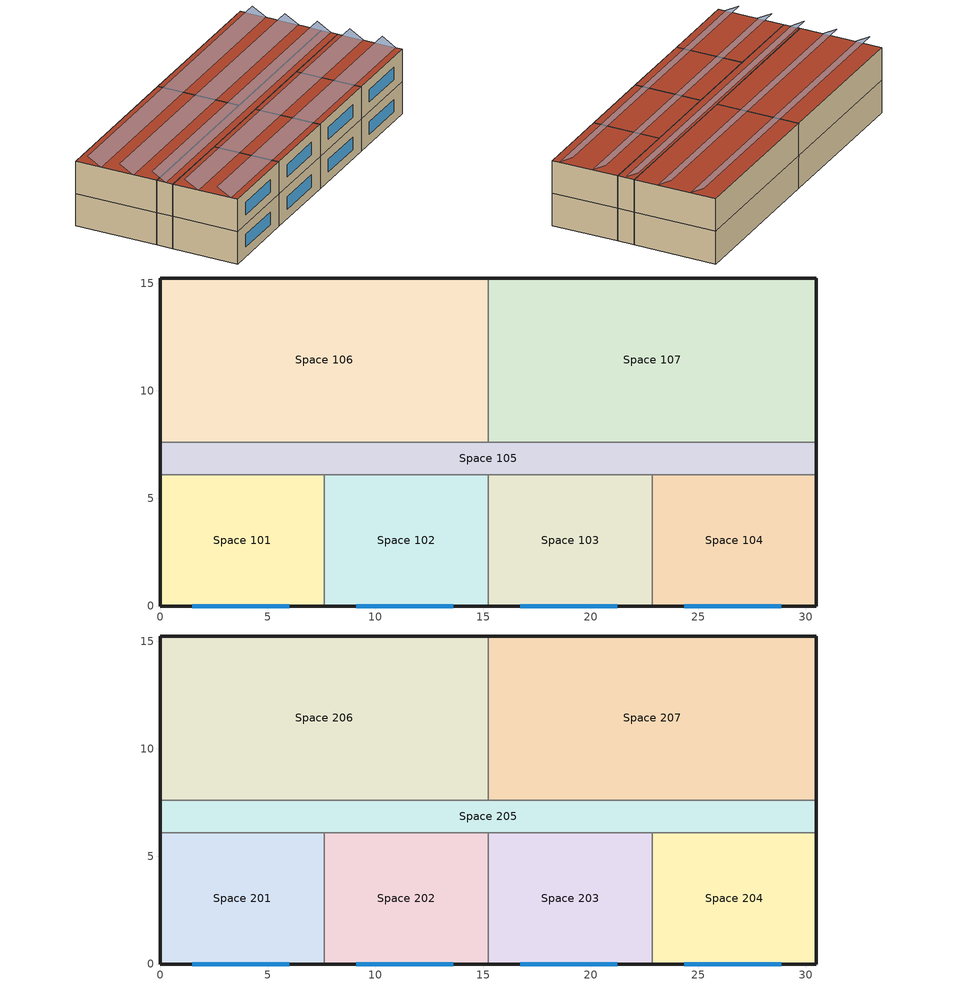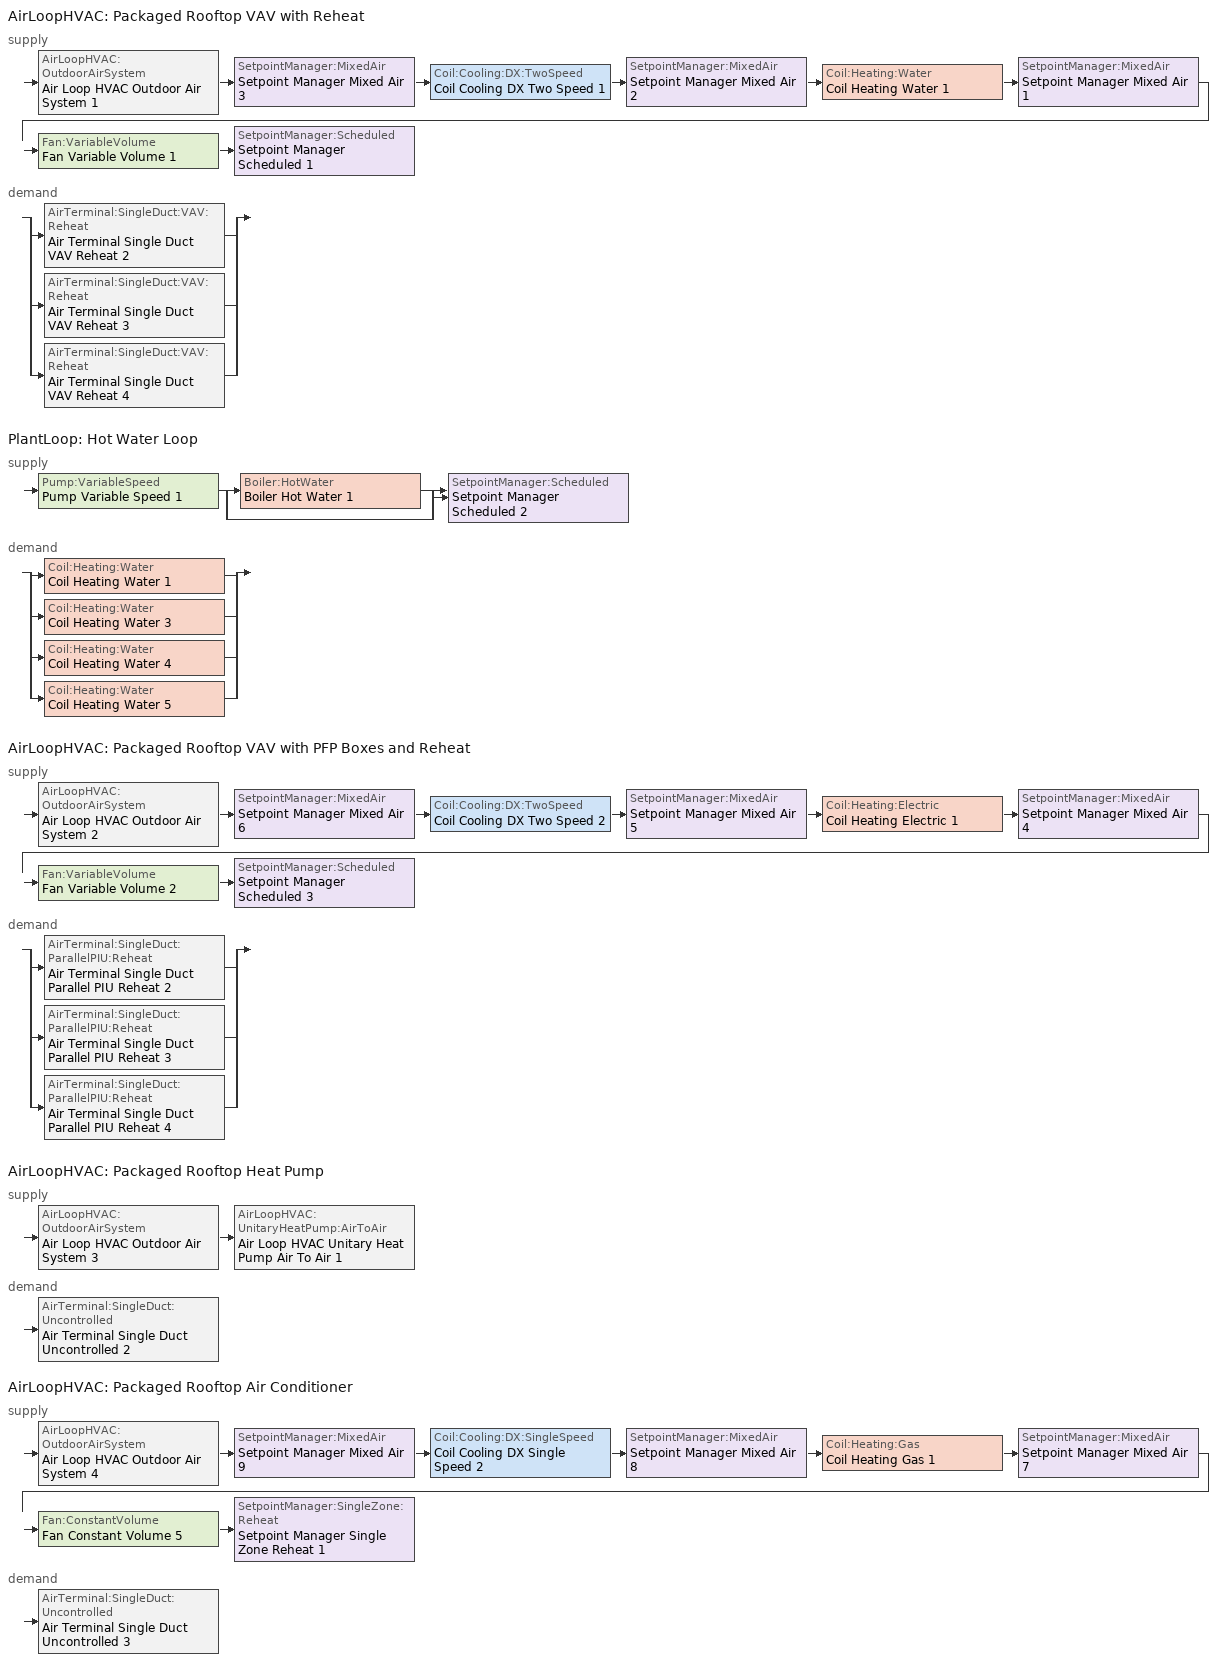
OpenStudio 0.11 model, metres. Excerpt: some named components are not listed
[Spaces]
Space 101
 floor ground: 7.62,6.1 7.62,0 0,0 0,6.1 z0
 wall outside: 0,6.1 0,0 7.62,0 z0:3.05
 wall to Space 105: 7.62,6.1 0,6.1 z0:3.05
 wall to Space 102: 7.62,0 7.62,6.1 z0:3.05
 window: 1.49,0 5.99,0 z0.93:2.1
Space 102
 floor ground: 15.24,6.1 15.24,0 7.62,0 7.62,6.1 z0
 wall outside: 7.62,0 15.24,0 z0:3.05
 wall to Space 105: 15.24,6.1 7.62,6.1 z0:3.05
 wall to Space 103: 15.24,0 15.24,6.1 z0:3.05
 window: 9.11,0 13.61,0 z0.93:2.1
Space 103
 floor ground: 22.86,6.1 22.86,0 15.24,0 15.24,6.1 z0
 wall outside: 15.24,0 22.86,0 z0:3.05
 wall to Space 105: 22.86,6.1 15.24,6.1 z0:3.05
 wall to Space 104: 22.86,0 22.86,6.1 z0:3.05
 window: 16.73,0 21.23,0 z0.93:2.1
Space 104
 floor ground: 30.48,6.1 30.48,0 22.86,0 22.86,6.1 z0
 wall outside: 22.86,0 30.48,0 30.48,6.1 z0:3.05
 wall to Space 105: 30.48,6.1 22.86,6.1 z0:3.05
 window: 24.35,0 28.85,0 z0.93:2.1
Space 105
 floor ground: 30.48,7.62 30.48,6.1 0,6.1 0,7.62 z0
 wall outside: 0,7.62 0,6.1 / 30.48,6.1 30.48,7.62 z0:3.05
 wall to Space 106: 15.24,7.62 0,7.62 z0:3.05
 wall to Space 107: 30.48,7.62 15.24,7.62 z0:3.05
Space 106
 floor ground: 15.24,15.24 15.24,7.62 0,7.62 0,15.24 z0
 wall outside: 15.24,15.24 0,15.24 0,7.62 z0:3.05
 wall to Space 107: 15.24,7.62 15.24,15.24 z0:3.05
Space 107
 floor ground: 30.48,15.24 30.48,7.62 15.24,7.62 15.24,15.24 z0
 wall outside: 30.48,7.62 30.48,15.24 15.24,15.24 z0:3.05
Space 201
 floor to Space 101: 7.62,6.1 7.62,0 0,0 0,6.1 z3.05
 wall outside: 0,6.1 0,0 7.62,0 z3.05:6.1
 wall to Space 205: 7.62,6.1 0,6.1 z3.05:6.1
 wall to Space 202: 7.62,0 7.62,6.1 z3.05:6.1
 window: 1.49,0 5.99,0 z3.98:5.15
 roof outside: 7.62,0 7.62,6.1 0,6.1 0,0 z6.1
Space 202
 floor to Space 102: 15.24,6.1 15.24,0 7.62,0 7.62,6.1 z3.05
 wall outside: 7.62,0 15.24,0 z3.05:6.1
 wall to Space 205: 15.24,6.1 7.62,6.1 z3.05:6.1
 wall to Space 203: 15.24,0 15.24,6.1 z3.05:6.1
 window: 9.11,0 13.61,0 z3.98:5.15
 roof outside: 15.24,0 15.24,6.1 7.62,6.1 7.62,0 z6.1
Space 203
 floor to Space 103: 22.86,6.1 22.86,0 15.24,0 15.24,6.1 z3.05
 wall outside: 15.24,0 22.86,0 z3.05:6.1
 wall to Space 205: 22.86,6.1 15.24,6.1 z3.05:6.1
 wall to Space 204: 22.86,0 22.86,6.1 z3.05:6.1
 window: 16.73,0 21.23,0 z3.98:5.15
 roof outside: 22.86,0 22.86,6.1 15.24,6.1 15.24,0 z6.1
Space 204
 floor to Space 104: 30.48,6.1 30.48,0 22.86,0 22.86,6.1 z3.05
 wall outside: 22.86,0 30.48,0 30.48,6.1 z3.05:6.1
 wall to Space 205: 30.48,6.1 22.86,6.1 z3.05:6.1
 window: 24.35,0 28.85,0 z3.98:5.15
 roof outside: 30.48,0 30.48,6.1 22.86,6.1 22.86,0 z6.1
Space 205
 floor to Space 105: 30.48,7.62 30.48,6.1 0,6.1 0,7.62 z3.05
 wall outside: 0,7.62 0,6.1 / 30.48,6.1 30.48,7.62 z3.05:6.1
 wall to Space 206: 15.24,7.62 0,7.62 z3.05:6.1
 wall to Space 207: 30.48,7.62 15.24,7.62 z3.05:6.1
 roof outside: 30.48,6.1 30.48,7.62 0,7.62 0,6.1 z6.1
Space 206
 floor to Space 106: 15.24,15.24 15.24,7.62 0,7.62 0,15.24 z3.05
 wall outside: 15.24,15.24 0,15.24 0,7.62 z3.05:6.1
 wall to Space 207: 15.24,7.62 15.24,15.24 z3.05:6.1
 roof outside: 15.24,7.62 15.24,15.24 0,15.24 0,7.62 z6.1
Space 207
 floor to Space 107: 30.48,15.24 30.48,7.62 15.24,7.62 15.24,15.24 z3.05
 wall outside: 30.48,7.62 30.48,15.24 15.24,15.24 z3.05:6.1
 roof outside: 30.48,7.62 30.48,15.24 15.24,15.24 15.24,7.62 z6.1
shading: 0,1.92,6.85 0,0.61,6.1 30.48,0.61,6.1 30.48,1.92,6.85; 0,4.97,6.85 0,3.66,6.1 30.48,3.66,6.1 30.48,4.97,6.85; 0,8.02,6.85 0,6.71,6.1 30.48,6.71,6.1 30.48,8.02,6.85; 0,11.07,6.85 0,9.75,6.1 30.48,9.75,6.1 30.48,11.07,6.85; 0,14.11,6.85 0,12.8,6.1 30.48,12.8,6.1 30.48,14.11,6.85
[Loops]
AirLoopHVAC 'Packaged Rooftop VAV with Reheat'
 supply: AirLoopHVAC:OutdoorAirSystem 'Air Loop HVAC Outdoor Air System 1' > SetpointManager:MixedAir 'Setpoint Manager Mixed Air 3' > Coil:Cooling:DX:TwoSpeed 'Coil Cooling DX Two Speed 1' > SetpointManager:MixedAir 'Setpoint Manager Mixed Air 2' > Coil:Heating:Water 'Coil Heating Water 1' > SetpointManager:MixedAir 'Setpoint Manager Mixed Air 1' > Fan:VariableVolume 'Fan Variable Volume 1' > SetpointManager:Scheduled 'Setpoint Manager Scheduled 1'
 demand: split
  | AirTerminal:SingleDuct:VAV:Reheat 'Air Terminal Single Duct VAV Reheat 2'
  | AirTerminal:SingleDuct:VAV:Reheat 'Air Terminal Single Duct VAV Reheat 3'
  | AirTerminal:SingleDuct:VAV:Reheat 'Air Terminal Single Duct VAV Reheat 4'
PlantLoop 'Hot Water Loop'
 supply: Pump:VariableSpeed 'Pump Variable Speed 1' > split
  | Boiler:HotWater 'Boiler Hot Water 1'
  | bypass
  join > SetpointManager:Scheduled 'Setpoint Manager Scheduled 2'
 demand: split
  | Coil:Heating:Water 'Coil Heating Water 1'
  | Coil:Heating:Water 'Coil Heating Water 3'
  | Coil:Heating:Water 'Coil Heating Water 4'
  | Coil:Heating:Water 'Coil Heating Water 5'
AirLoopHVAC 'Packaged Rooftop VAV with PFP Boxes and Reheat'
 supply: AirLoopHVAC:OutdoorAirSystem 'Air Loop HVAC Outdoor Air System 2' > SetpointManager:MixedAir 'Setpoint Manager Mixed Air 6' > Coil:Cooling:DX:TwoSpeed 'Coil Cooling DX Two Speed 2' > SetpointManager:MixedAir 'Setpoint Manager Mixed Air 5' > Coil:Heating:Electric 'Coil Heating Electric 1' > SetpointManager:MixedAir 'Setpoint Manager Mixed Air 4' > Fan:VariableVolume 'Fan Variable Volume 2' > SetpointManager:Scheduled 'Setpoint Manager Scheduled 3'
 demand: split
  | AirTerminal:SingleDuct:ParallelPIU:Reheat 'Air Terminal Single Duct Parallel PIU Reheat 2'
  | AirTerminal:SingleDuct:ParallelPIU:Reheat 'Air Terminal Single Duct Parallel PIU Reheat 3'
  | AirTerminal:SingleDuct:ParallelPIU:Reheat 'Air Terminal Single Duct Parallel PIU Reheat 4'
AirLoopHVAC 'Packaged Rooftop Heat Pump'
 supply: AirLoopHVAC:OutdoorAirSystem 'Air Loop HVAC Outdoor Air System 3' > AirLoopHVAC:UnitaryHeatPump:AirToAir 'Air Loop HVAC Unitary Heat Pump Air To Air 1'
 demand: AirTerminal:SingleDuct:Uncontrolled 'Air Terminal Single Duct Uncontrolled 2'
AirLoopHVAC 'Packaged Rooftop Air Conditioner'
 supply: AirLoopHVAC:OutdoorAirSystem 'Air Loop HVAC Outdoor Air System 4' > SetpointManager:MixedAir 'Setpoint Manager Mixed Air 9' > Coil:Cooling:DX:SingleSpeed 'Coil Cooling DX Single Speed 2' > SetpointManager:MixedAir 'Setpoint Manager Mixed Air 8' > Coil:Heating:Gas 'Coil Heating Gas 1' > SetpointManager:MixedAir 'Setpoint Manager Mixed Air 7' > Fan:ConstantVolume 'Fan Constant Volume 5' > SetpointManager:SingleZone:Reheat 'Setpoint Manager Single Zone Reheat 1'
 demand: AirTerminal:SingleDuct:Uncontrolled 'Air Terminal Single Duct Uncontrolled 3'
[Building]
Large Hotel: North Axis=-0; Space Type=ASHRAE 189.1-2009 ClimateZone 4-8 LargeHotel GuestRoom; Default Construction Set=ASHRAE 189.1-2009 ClimateZone 5 (l htl) alt-res ConstSet
[Site]
Site 1: Latitude {deg}=41.98; Longitude {deg}=-87.92; Time Zone {hr}=-6; Elevation {m}=201
[SizingPeriod:DesignDay] Barometric Pressure {Pa}=98934; Sky Clearness=0; Rain Indicator=0; Snow Indicator=0; Day of Month=21; Daylight Saving Time Indicator=0; Dry-Bulb Temperature Range Modifier Type=DefaultMultipliers
Name | Maximum Dry-Bulb Temperature {C} | Daily Dry-Bulb Temperature Range {deltaC} | Humidity Indicating Conditions at Maximum Dry-Bulb {BasedOnField A3} | Wind Speed {m/s} | Wind Direction {deg} | Month | Day Type | Humidity Indicating Type | Solar Model Indicator | ASHRAE Taub | ASHRAE Taud
Chicago Ohare Intl Ap Ann Hum_n 99.6% Condns DP=>MCDB | -19.2 | 0 | -25.7 | 4.9 | 270 | 1 | WinterDesignDay | Dewpoint | ASHRAEClearSky
Chicago Ohare Intl Ap Ann Clg .4% Condns DP=>MDB | 28.9 | 10.5 | 23.8 | 5.2 | 230 | 7 | SummerDesignDay | Dewpoint | ASHRAETau | 0.455 | 2.05
Chicago Ohare Intl Ap Ann Clg .4% Condns DB=>MWB | 33.3 | 10.5 | 23.7 | 5.2 | 230 | 7 | SummerDesignDay | Wetbulb | ASHRAETau | 0.455 | 2.05
Chicago Ohare Intl Ap Ann Htg 99.6% Condns DB | -20 | 0 | -20 | 4.9 | 270 | 1 | WinterDesignDay | Wetbulb | ASHRAEClearSky
Chicago Ohare Intl Ap Ann Clg .4% Condns WB=>MDB | 31.2 | 10.5 | 25.5 | 5.2 | 230 | 7 | SummerDesignDay | Wetbulb | ASHRAETau | 0.455 | 2.05
Chicago Ohare Intl Ap Ann Htg Wind 99.6% Condns WS=>MCDB | -3.5 | 0 | -3.5 | 12.4 | 270 | 1 | WinterDesignDay | Wetbulb | ASHRAEClearSky
[Construction]
000 ExtSlabCarpet 4in ClimateZone 1-8: MAT-CC05 4 HW CONCRETE, CP02 CARPET PAD
000 Exterior Door: 000 F08 Metal surface, 000 I01 25mm insulation board
000 Exterior Window: 000 Clear 3mm, 000 Air 13mm, 000 Clear 3mm
000 Interior Ceiling: 000 M11 100mm lightweight concrete, 000 F05 Ceiling air space resistance, 000 F16 Acoustic tile
000 Interior Door; 000 Interior Partition: 000 G05 25mm wood
000 Interior Floor: 000 F16 Acoustic tile, 000 F05 Ceiling air space resistance, 000 M11 100mm lightweight concrete
000 Interior Wall: 000 G01a 19mm gypsum board, 000 F04 Wall air space resistance, 000 G01a 19mm gypsum board
000 Interior Window: 000 Clear 3mm
ASHRAE 189.1-2009 ExtRoof IEAD ClimateZone 2-5: Roof Membrane, Roof Insulation [21], Metal Decking
ASHRAE 189.1-2009 ExtWall Mass ClimateZone alt-res 5: 1IN Stucco, 8IN Concrete HW, Wall Insulation [42], 1/2IN Gypsum
ASHRAE 189.1-2009 ExtWindow ClimateZone alt-res 4-5: Theoretical Glass [216]
[DefaultConstructionSet]
ASHRAE 189.1-2009 ClimateZone 5 (l htl) alt-res ConstSet: Default Exterior Surface Constructions=ASHRAE 189.1-2009 ClimateZone 5 (l htl) alt-res Exterior DefSurfCons; Default Interior Surface Constructions=000 Interior DefSurfCons; Default Ground Contact Surface Constructions=000 Ground DefSurfCons; Default Exterior SubSurface Constructions=ASHRAE 189.1-2009 ClimateZone 5 (l htl) alt-res Exterior DefSubCons; Default Interior SubSurface Constructions=000 Interior DefSubCons; Interior Partition Construction=000 Interior Partition
[DefaultSubSurfaceConstructions] Glass Door Construction=000 Exterior Window; Skylight Construction=000 Exterior Window; Tubular Daylight Dome Construction=000 Interior Window; Tubular Daylight Diffuser Construction=000 Interior Window
Name | Fixed Window Construction | Operable Window Construction | Door Construction
000 Interior DefSubCons | 000 Interior Window | 000 Interior Window | 000 Interior Door
ASHRAE 189.1-2009 ClimateZone 5 (l htl) alt-res Exterior DefSubCons | ASHRAE 189.1-2009 ExtWindow ClimateZone alt-res 4-5 | ASHRAE 189.1-2009 ExtWindow ClimateZone alt-res 4-5 | 000 Exterior Door
[DefaultSurfaceConstructions]
Name | Floor Construction | Wall Construction | Roof Ceiling Construction
000 Ground DefSurfCons | 000 ExtSlabCarpet 4in ClimateZone 1-8 | 000 ExtSlabCarpet 4in ClimateZone 1-8 | 000 ExtSlabCarpet 4in ClimateZone 1-8
000 Interior DefSurfCons | 000 Interior Floor | 000 Interior Wall | 000 Interior Ceiling
ASHRAE 189.1-2009 ClimateZone 5 (l htl) alt-res Exterior DefSurfCons | 000 ExtSlabCarpet 4in ClimateZone 1-8 | ASHRAE 189.1-2009 ExtWall Mass ClimateZone alt-res 5 | ASHRAE 189.1-2009 ExtRoof IEAD ClimateZone 2-5
[Material]
Name | Roughness | Thickness | Conductivity | Density | Specific Heat | Thermal Absorptance | Solar Absorptance | Visible Absorptance
000 F08 Metal surface | Smooth | 0.0008 | 45.28 | 7824 | 500
000 F16 Acoustic tile | MediumSmooth | 0.0191 | 0.06 | 368 | 590
000 G01a 19mm gypsum board | MediumSmooth | 0.019 | 0.16 | 800 | 1090
000 G05 25mm wood | MediumSmooth | 0.0254 | 0.15 | 608 | 1630
000 I01 25mm insulation board | MediumRough | 0.0254 | 0.03 | 43 | 1210
000 M11 100mm lightweight concrete | MediumRough | 0.1016 | 0.53 | 1280 | 840
1/2IN Gypsum | Smooth | 0.0127 | 0.16 | 784.9 | 830 | 0.9 | 0.92 | 0.92
1IN Stucco | Smooth | 0.0253 | 0.6918 | 1858 | 837 | 0.9 | 0.92 | 0.92
8IN Concrete HW | MediumRough | 0.2033 | 1.7296 | 2243 | 837 | 0.9 | 0.65 | 0.65
MAT-CC05 4 HW CONCRETE | Rough | 0.1016 | 1.311 | 2240 | 836.8 | 0.9 | 0.7 | 0.7
Metal Decking | MediumSmooth | 0.0015 | 45.006 | 7680 | 418.4 | 0.9 | 0.7 | 0.3
Roof Insulation [21] | MediumRough | 0.2105 | 0.049 | 265 | 836.8 | 0.9 | 0.7 | 0.7
Roof Membrane | VeryRough | 0.0095 | 0.16 | 1121.29 | 1460 | 0.9 | 0.7 | 0.7
Wall Insulation [42] | MediumRough | 0.0914 | 0.0432 | 91 | 837 | 0.9 | 0.5 | 0.5
[Material:AirGap]
Name | Thermal Resistance
000 F04 Wall air space resistance | 0.15
000 F05 Ceiling air space resistance | 0.18
[Material:NoMass]
CP02 CARPET PAD: Roughness=VeryRough; Thermal Resistance=0.2165; Thermal Absorptance=0.9; Solar Absorptance=0.7; Visible Absorptance=0.8
[WindowMaterial:Gas]
000 Air 13mm: Gas Type=Air; Thickness=0.0127
[WindowMaterial:Glazing] Optical Data Type=SpectralAverage; Thickness=0.003; Infrared Transmittance at Normal Incidence=0
Name | Solar Transmittance at Normal Incidence | Front Side Solar Reflectance at Normal Incidence | Back Side Solar Reflectance at Normal Incidence | Visible Transmittance at Normal Incidence | Front Side Visible Reflectance at Normal Incidence | Back Side Visible Reflectance at Normal Incidence | Front Side Infrared Hemispherical Emissivity | Back Side Infrared Hemispherical Emissivity | Conductivity | Dirt Correction Factor for Solar and Visible Transmittance | Solar Diffusing
000 Clear 3mm | 0.837 | 0.075 | 0.075 | 0.898 | 0.081 | 0.081 | 0.84 | 0.84 | 0.9
Theoretical Glass [216] | 0.3801 | 0.5699 | 0.5699 | 0.5079 | 0.4421 | 0.4421 | 0.9 | 0.9 | 0.0133 | 1 | No
[DefaultScheduleSet] People Activity Level Schedule=LargeHotel Activity; Lighting Schedule=LargeHotel Bldg Light; Infiltration Schedule=LargeHotel Infil Quarter On
Name | Number of People Schedule | Electric Equipment Schedule
LargeHotel Banquet Schedules; LargeHotel Cafe Schedules; LargeHotel Corridor Schedules; LargeHotel Retail Schedules | LargeHotel Bldg Occ | LargeHotel Bldg Equip
LargeHotel GuestRoom Schedules | LargeHotel GuestRoom Occ | LargeHotel GuestRoom Equip
LargeHotel Lobby Schedules | LargeHotel Lobby Occ | LargeHotel Bldg Equip
[DesignSpecification:OutdoorAir] Outdoor Air Method=Sum; Outdoor Air Flow Rate=0; Outdoor Air Flow Air Changes per Hour=0
Name | Outdoor Air Flow per Person | Outdoor Air Flow per Floor Area
LargeHotel Banquet Outdoor Air; LargeHotel Cafe Outdoor Air; LargeHotel Lobby Outdoor Air | 0.0107645 | 0
LargeHotel Corridor Outdoor Air | 0 | 0.000254
LargeHotel GuestRoom Outdoor Air | 0 | 0
LargeHotel Retail Outdoor Air | 0 | 0.001524
[ElectricEquipment]
Name | Electric Equipment Definition | Space or SpaceType
ASHRAE 189.1-2009 ClimateZone 4-8 LargeHotel Banquet ElecInst | ASHRAE 189.1-2009 ClimateZone 4-8 LargeHotel Banquet ElecDef | ASHRAE 189.1-2009 ClimateZone 4-8 LargeHotel Banquet
ASHRAE 189.1-2009 ClimateZone 4-8 LargeHotel Cafe ElecInst | ASHRAE 189.1-2009 ClimateZone 4-8 LargeHotel Cafe ElecDef | ASHRAE 189.1-2009 ClimateZone 4-8 LargeHotel Cafe
ASHRAE 189.1-2009 ClimateZone 4-8 LargeHotel GuestRoom ElecInst | ASHRAE 189.1-2009 ClimateZone 4-8 LargeHotel GuestRoom ElecDef | ASHRAE 189.1-2009 ClimateZone 4-8 LargeHotel GuestRoom
ASHRAE 189.1-2009 ClimateZone 4-8 LargeHotel Lobby ElecInst | ASHRAE 189.1-2009 ClimateZone 4-8 LargeHotel Lobby ElecDef | ASHRAE 189.1-2009 ClimateZone 4-8 LargeHotel Lobby
ASHRAE 189.1-2009 ClimateZone 4-8 LargeHotel Retail ElecInst | ASHRAE 189.1-2009 ClimateZone 4-8 LargeHotel Retail ElecDef | ASHRAE 189.1-2009 ClimateZone 4-8 LargeHotel Retail
[ElectricEquipment:Definition] Design Level Calculation Method=Watts/Area; Design Level=0
Name | Watts per Space Floor Area
ASHRAE 189.1-2009 ClimateZone 4-8 LargeHotel Banquet ElecDef | 32.2917
ASHRAE 189.1-2009 ClimateZone 4-8 LargeHotel Cafe ElecDef | 2.79862
ASHRAE 189.1-2009 ClimateZone 4-8 LargeHotel GuestRoom ElecDef | 7.31946
ASHRAE 189.1-2009 ClimateZone 4-8 LargeHotel Lobby ElecDef | 4.09029
ASHRAE 189.1-2009 ClimateZone 4-8 LargeHotel Retail ElecDef | 5.48959
[Lights]
Name | Lights Definition | Space or SpaceType
ASHRAE 189.1-2009 ClimateZone 4-8 LargeHotel Banquet LightsInst | ASHRAE 189.1-2009 ClimateZone 4-8 LargeHotel Banquet LightsDef | ASHRAE 189.1-2009 ClimateZone 4-8 LargeHotel Banquet
ASHRAE 189.1-2009 ClimateZone 4-8 LargeHotel Cafe LightsInst | ASHRAE 189.1-2009 ClimateZone 4-8 LargeHotel Cafe LightsDef | ASHRAE 189.1-2009 ClimateZone 4-8 LargeHotel Cafe
ASHRAE 189.1-2009 ClimateZone 4-8 LargeHotel Corridor LightsInst | ASHRAE 189.1-2009 ClimateZone 4-8 LargeHotel Corridor LightsDef | ASHRAE 189.1-2009 ClimateZone 4-8 LargeHotel Corridor
ASHRAE 189.1-2009 ClimateZone 4-8 LargeHotel GuestRoom LightsInst | ASHRAE 189.1-2009 ClimateZone 4-8 LargeHotel GuestRoom LightsDef | ASHRAE 189.1-2009 ClimateZone 4-8 LargeHotel GuestRoom
ASHRAE 189.1-2009 ClimateZone 4-8 LargeHotel Lobby LightsInst | ASHRAE 189.1-2009 ClimateZone 4-8 LargeHotel Lobby LightsDef | ASHRAE 189.1-2009 ClimateZone 4-8 LargeHotel Lobby
ASHRAE 189.1-2009 ClimateZone 4-8 LargeHotel Retail LightsInst | ASHRAE 189.1-2009 ClimateZone 4-8 LargeHotel Retail LightsDef | ASHRAE 189.1-2009 ClimateZone 4-8 LargeHotel Retail
[Lights:Definition] Design Level Calculation Method=Watts/Area; Lighting Level=0
Name | Watts per Space Floor Area
ASHRAE 189.1-2009 ClimateZone 4-8 LargeHotel Banquet LightsDef; ASHRAE 189.1-2009 ClimateZone 4-8 LargeHotel Cafe LightsDef | 12.5938
ASHRAE 189.1-2009 ClimateZone 4-8 LargeHotel Corridor LightsDef | 4.84376
ASHRAE 189.1-2009 ClimateZone 4-8 LargeHotel GuestRoom LightsDef; ASHRAE 189.1-2009 ClimateZone 4-8 LargeHotel Lobby LightsDef | 10.6563
ASHRAE 189.1-2009 ClimateZone 4-8 LargeHotel Retail LightsDef | 14.5313
[People]
Name | People Definition | Space or SpaceType
ASHRAE 189.1-2009 ClimateZone 4-8 LargeHotel Banquet PeopInst | LargeHotel Banquet PeopDef | ASHRAE 189.1-2009 ClimateZone 4-8 LargeHotel Banquet
ASHRAE 189.1-2009 ClimateZone 4-8 LargeHotel Cafe PeopInst | LargeHotel Cafe PeopDef | ASHRAE 189.1-2009 ClimateZone 4-8 LargeHotel Cafe
ASHRAE 189.1-2009 ClimateZone 4-8 LargeHotel Corridor PeopInst | LargeHotel Corridor PeopDef | ASHRAE 189.1-2009 ClimateZone 4-8 LargeHotel Corridor
ASHRAE 189.1-2009 ClimateZone 4-8 LargeHotel GuestRoom PeopInst | LargeHotel GuestRoom PeopDef | ASHRAE 189.1-2009 ClimateZone 4-8 LargeHotel GuestRoom
ASHRAE 189.1-2009 ClimateZone 4-8 LargeHotel Lobby PeopInst | LargeHotel Lobby PeopDef | ASHRAE 189.1-2009 ClimateZone 4-8 LargeHotel Lobby
ASHRAE 189.1-2009 ClimateZone 4-8 LargeHotel Retail PeopInst | LargeHotel Retail PeopDef | ASHRAE 189.1-2009 ClimateZone 4-8 LargeHotel Retail
[People:Definition] Number of People Calculation Method=People/Area; Number of People=0; Fraction Radiant=0.3
Name | People per Space Floor Area
LargeHotel Banquet PeopDef; LargeHotel Cafe PeopDef | 0.721182
LargeHotel Corridor PeopDef | 0.0107639
LargeHotel GuestRoom PeopDef | 0.0384272
LargeHotel Lobby PeopDef | 0.322917
LargeHotel Retail PeopDef | 0.161459
[SpaceInfiltration:DesignFlowRate] Design Flow Rate Calculation Method=AirChanges/Hour; Design Flow Rate=0; Air Changes per Hour=0.12
Name | Space or SpaceType
ASHRAE 189.1-2009 ClimateZone 4-8 LargeHotel Banquet Infil | ASHRAE 189.1-2009 ClimateZone 4-8 LargeHotel Banquet
ASHRAE 189.1-2009 ClimateZone 4-8 LargeHotel Cafe Infil | ASHRAE 189.1-2009 ClimateZone 4-8 LargeHotel Cafe
ASHRAE 189.1-2009 ClimateZone 4-8 LargeHotel Corridor Infil | ASHRAE 189.1-2009 ClimateZone 4-8 LargeHotel Corridor
ASHRAE 189.1-2009 ClimateZone 4-8 LargeHotel GuestRoom Infil | ASHRAE 189.1-2009 ClimateZone 4-8 LargeHotel GuestRoom
ASHRAE 189.1-2009 ClimateZone 4-8 LargeHotel Lobby Infil | ASHRAE 189.1-2009 ClimateZone 4-8 LargeHotel Lobby
ASHRAE 189.1-2009 ClimateZone 4-8 LargeHotel Retail Infil | ASHRAE 189.1-2009 ClimateZone 4-8 LargeHotel Retail
[SpaceType]
Name | Default Schedule Set | Design Specification Outdoor Air Object
ASHRAE 189.1-2009 ClimateZone 4-8 LargeHotel Banquet | LargeHotel Banquet Schedules | LargeHotel Banquet Outdoor Air
ASHRAE 189.1-2009 ClimateZone 4-8 LargeHotel Cafe | LargeHotel Cafe Schedules | LargeHotel Cafe Outdoor Air
ASHRAE 189.1-2009 ClimateZone 4-8 LargeHotel Corridor | LargeHotel Corridor Schedules | LargeHotel Corridor Outdoor Air
ASHRAE 189.1-2009 ClimateZone 4-8 LargeHotel GuestRoom | LargeHotel GuestRoom Schedules | LargeHotel GuestRoom Outdoor Air
ASHRAE 189.1-2009 ClimateZone 4-8 LargeHotel Lobby | LargeHotel Lobby Schedules | LargeHotel Lobby Outdoor Air
ASHRAE 189.1-2009 ClimateZone 4-8 LargeHotel Retail | LargeHotel Retail Schedules | LargeHotel Retail Outdoor Air
[ThermostatSetpoint:DualSetpoint]
Name | Heating Setpoint Temperature Schedule | Cooling Setpoint Temperature Schedule
LargeHotel Corr Thermostat | LargeHotel Corr HtgSetp | LargeHotel Corr ClgSetp
LargeHotel Guest Thermostat | LargeHotel Guest HtgSetp | LargeHotel Guest ClgSetp
LargeHotel Thermostat | LargeHotel HtgSetp | LargeHotel ClgSetp
[BuildingStory] Nominal Floor to Floor Height {m}=3.048
Name | Nominal Z Coordinate {m}
Building Story 1 | 0
Building Story 2 | 3.048
[Space]
Name | Building Story | Thermal Zone | Space Type
Space 101; Space 102; Space 103; Space 104 | Building Story 1 | Thermal Zone: Space 101 - Plus
Space 105 | Building Story 1 | Thermal Zone: Space 105 | ASHRAE 189.1-2009 ClimateZone 4-8 LargeHotel Corridor
Space 106 | Building Story 1 | Thermal Zone: Space 106 | ASHRAE 189.1-2009 ClimateZone 4-8 LargeHotel Cafe
Space 107 | Building Story 1 | Thermal Zone: Space 107 | ASHRAE 189.1-2009 ClimateZone 4-8 LargeHotel Lobby
Space 201; Space 202; Space 203; Space 204 | Building Story 2 | Thermal Zone: Space 201 - Plus
Space 205 | Building Story 2 | Thermal Zone: Space 205 | ASHRAE 189.1-2009 ClimateZone 4-8 LargeHotel Corridor
Space 206 | Building Story 2 | Thermal Zone: Space 206 | ASHRAE 189.1-2009 ClimateZone 4-8 LargeHotel Retail
Space 207 | Building Story 2 | Thermal Zone: Space 207 | ASHRAE 189.1-2009 ClimateZone 4-8 LargeHotel Banquet
[ThermalZone] Use Ideal Air Loads=No
Name | Thermostat
Thermal Zone: Space 101 - Plus; Thermal Zone: Space 201 - Plus | LargeHotel Guest Thermostat
Thermal Zone: Space 206; Thermal Zone: Space 107; Thermal Zone: Space 207; Thermal Zone: Space 106 | LargeHotel Thermostat
Thermal Zone: Space 205; Thermal Zone: Space 105 | LargeHotel Corr Thermostat
[Sizing:Zone] Zone Cooling Design Supply Air Temperature {C}=14; Zone Heating Design Supply Air Temperature {C}=40; Zone Cooling Design Supply Air Humidity Ratio {kg-H2O/kg-air}=0.0085; Zone Heating Design Supply Air Humidity Ratio {kg-H2O/kg-air}=0.008; Heating Design Air Flow Method=DesignDay
Name | Cooling Design Air Flow Method
Thermal Zone: Space 101 - Plus; Thermal Zone: Space 201 - Plus; Thermal Zone: Space 206; Thermal Zone: Space 107; Thermal Zone: Space 207; Thermal Zone: Space 106
Thermal Zone: Space 205; Thermal Zone: Space 105 | DesignDay
[Zone equipment]
Thermal Zone: Space 101 - Plus: Air Terminal Single Duct VAV Reheat 3
Thermal Zone: Space 201 - Plus: Air Terminal Single Duct VAV Reheat 4
Thermal Zone: Space 206: Air Terminal Single Duct Parallel PIU Reheat 4
Thermal Zone: Space 107: Air Terminal Single Duct Uncontrolled 3
Thermal Zone: Space 205: Air Terminal Single Duct Parallel PIU Reheat 2
Thermal Zone: Space 105: Air Terminal Single Duct Parallel PIU Reheat 3
Thermal Zone: Space 207: Air Terminal Single Duct Uncontrolled 2
Thermal Zone: Space 106: Air Terminal Single Duct VAV Reheat 2
[AirLoopHVAC] Design Supply Air Flow Rate {m3/s}=AutoSize
Packaged Rooftop VAV with Reheat; Packaged Rooftop VAV with PFP Boxes and Reheat; Packaged Rooftop Heat Pump; Packaged Rooftop Air Conditioner
[Sizing:System] Type of Load to Size On=Sensible; Design Outdoor Air Flow Rate {m3/s}=Autosize; Preheat Design Temperature {C}=7; Preheat Design Humidity Ratio {kg-H2O/kg-Air}=0.008; Precool Design Temperature {C}=12.8; Precool Design Humidity Ratio {kg-H2O/kg-Air}=0.008; Central Cooling Design Supply Air Temperature {C}=12.8; Sizing Option=NonCoincident; 100% Outdoor Air in Cooling=Yes; 100% Outdoor Air in Heating=Yes; Central Cooling Design Supply Air Humidity Ratio {kg-H2O/kg-Air}=0.0085; Central Heating Design Supply Air Humidity Ratio {kg-H2O/kg-Air}=0.008; Cooling Design Air Flow Method=DesignDay; Cooling Design Air Flow Rate {m3/s}=0; Heating Design Air Flow Method=DesignDay; Heating Design Air Flow Rate {m3/s}=0; System Outdoor Air Method=ZoneSum
Name | Minimum System Air Flow Ratio | Central Heating Design Supply Air Temperature {C}
Packaged Rooftop VAV with Reheat | 0.3 | 12.8
Packaged Rooftop VAV with PFP Boxes and Reheat | 0.3 | 16.7
Packaged Rooftop Heat Pump; Packaged Rooftop Air Conditioner | 1 | 40
[Fan:VariableVolume] Availability Schedule=Always On Discrete; Fan Efficiency=0.6045; Pressure Rise {Pa}=500; Maximum Flow Rate {m3/s}=Autosize; Fan Power Minimum Flow Rate Input Method=FixedFlowRate; Fan Power Minimum Flow Fraction=0; Fan Power Minimum Air Flow Rate {m3/s}=0; Motor Efficiency=0.93; Motor In Airstream Fraction=1; Fan Power Coefficient 1=0.0407599; Fan Power Coefficient 2=0.088045; Fan Power Coefficient 3=-0.0729261; Fan Power Coefficient 4=0.94374; Fan Power Coefficient 5=0
Fan Variable Volume 1; Fan Variable Volume 2
[Coil:Heating:Water] Availability Schedule=Always On Discrete
Coil Heating Water 1; Coil Heating Water 3; Coil Heating Water 4; Coil Heating Water 5
[Coil:Cooling:DX:TwoSpeed] Availability Schedule=Always On Discrete; Rated High Speed Total Cooling Capacity {W}=Autosize; Rated High Speed Sensible Heat Ratio=Autosize; Rated High Speed COP {W/W}=3; Rated High Speed Air Flow Rate {m3/s}=Autosize; Rated Low Speed Total Cooling Capacity {W}=Autosize; Rated Low Speed Sensible Heat Ratio=0.69; Rated Low Speed COP {W/W}=3; Condenser Type=AirCooled; High Speed Evaporative Condenser Effectiveness=0; High Speed Evaporative Condenser Air Flow Rate {m3/s}=Autosize; High Speed Evaporative Condenser Pump Rated Power Consumption {W}=Autosize; Low Speed Evaporative Condenser Effectiveness=0; Low Speed Evaporative Condenser Air Flow Rate {m3/s}=Autosize; Low Speed Evaporative Condenser Pump Rated Power Consumption {W}=Autosize; Basin Heater Capacity {W/K}=10; Basin Heater Setpoint Temperature {C}=2
Name | Total Cooling Capacity Function of Temperature Curve | Total Cooling Capacity Function of Flow Fraction Curve | Energy Input Ratio Function of Temperature Curve | Energy Input Ratio Function of Flow Fraction Curve | Part Load Fraction Correlation Curve | Low Speed Total Cooling Capacity Function of Temperature Curve | Low Speed Energy Input Ratio Function of Temperature Curve
Coil Cooling DX Two Speed 1 | Curve Biquadratic 1 | Curve Quadratic 1 | Curve Biquadratic 2 | Curve Quadratic 2 | Curve Quadratic 3 | Curve Biquadratic 3 | Curve Biquadratic 4
Coil Cooling DX Two Speed 2 | Curve Biquadratic 5 | Curve Quadratic 4 | Curve Biquadratic 6 | Curve Quadratic 5 | Curve Quadratic 6 | Curve Biquadratic 7 | Curve Biquadratic 8
[SetpointManager:Scheduled] Control Variable=Temperature
Name | Schedule
Setpoint Manager Scheduled 1 | Deck_Temperature
Setpoint Manager Scheduled 2 | Hot_Water_Temperature
Setpoint Manager Scheduled 3 | Deck_Temperature 1
[Controller:OutdoorAir] Minimum Outdoor Air Flow Rate {m3/s}=Autosize; Maximum Outdoor Air Flow Rate {m3/s}=Autosize; Economizer Control Type=NoEconomizer; Economizer Control Action Type=ModulateFlow; Economizer Maximum Limit Dry-Bulb Temperature {C}=28; Economizer Maximum Limit Enthalpy {J/kg}=64000; Economizer Minimum Limit Dry-Bulb Temperature {C}=-100; Lockout Type=NoLockout; Minimum Limit Type=FixedMinimum; High Humidity Control=No; Heat Recovery Bypass Control Type=BypassWhenOAFlowGreaterThanMinimum
Controller Outdoor Air 1; Controller Outdoor Air 2; Controller Outdoor Air 3; Controller Outdoor Air 4
[AirLoopHVAC:OutdoorAirSystem]
Name | Controller
Air Loop HVAC Outdoor Air System 1 | Controller Outdoor Air 1
Air Loop HVAC Outdoor Air System 2 | Controller Outdoor Air 2
Air Loop HVAC Outdoor Air System 3 | Controller Outdoor Air 3
Air Loop HVAC Outdoor Air System 4 | Controller Outdoor Air 4
[PlantLoop]
Hot Water Loop: Plant Loop Volume {m3}=Autocalculate
[Sizing:Plant]
Hot Water Loop: Loop Type=Heating; Design Loop Exit Temperature {C}=82; Loop Design Temperature Difference {deltaC}=11
[Pump:VariableSpeed]
Pump Variable Speed 1: Pump Control Type=Intermittent
[Boiler:HotWater]
Boiler Hot Water 1: Water Outlet Upper Temperature Limit {C}=99; Boiler Flow Mode=ConstantFlow; Parasitic Electric Load {W}=0; Sizing Factor=1
[Controller:WaterCoil]
Controller Water Coil 1: Action=Normal
[AirTerminal:SingleDuct:VAV:Reheat] Availability Schedule=Always On Discrete; Maximum Air Flow Rate {m3/s}=Autocalculate; Zone Minimum Air Flow Input Method=Constant; Constant Minimum Air Flow Fraction=0.3; Fixed Minimum Air Flow Rate {m3/s}=0; Maximum Hot Water or Steam Flow Rate {m3/s}=Autocalculate; Minimum Hot Water or Steam Flow Rate {m3/s}=0; Convergence Tolerance=0.001; Damper Heating Action=Normal; Maximum Flow per Zone Floor Area During Reheat {m3/s-m2}=Autocalculate; Maximum Flow Fraction During Reheat=Autocalculate; Maximum Reheat Air Temperature {C}=35
Name | Reheat Coil
Air Terminal Single Duct VAV Reheat 2 | Coil Heating Water 3
Air Terminal Single Duct VAV Reheat 3 | Coil Heating Water 4
Air Terminal Single Duct VAV Reheat 4 | Coil Heating Water 5
[Coil:Heating:Electric] Availability Schedule=Always On Discrete
Coil Heating Electric 1; Coil Heating Electric 3; Coil Heating Electric 4; Coil Heating Electric 5; Coil Heating Electric 2
[AirTerminal:SingleDuct:ParallelPIU:Reheat] Availability Schedule=Always On Discrete; Maximum Primary Air Flow Rate {m3/s}=Autosize; Maximum Secondary Air Flow Rate {m3/s}=Autosize; Minimum Primary Air Flow Fraction=Autosize; Fan On Flow Fraction=Autosize; Maximum Hot Water or Steam Flow Rate {m3/s}=Autosize; Minimum Hot Water or Steam Flow Rate {m3/s}=0; Convergence Tolerance=0.001
Name | Fan | Reheat Coil
Air Terminal Single Duct Parallel PIU Reheat 2 | Fan Constant Volume 2 | Coil Heating Electric 3
Air Terminal Single Duct Parallel PIU Reheat 3 | Fan Constant Volume 3 | Coil Heating Electric 4
Air Terminal Single Duct Parallel PIU Reheat 4 | Fan Constant Volume 4 | Coil Heating Electric 5
[Fan:ConstantVolume] Availability Schedule=Always On Discrete; Maximum Flow Rate {m3/s}=AutoSize
Name | Pressure Rise {Pa}
Fan Constant Volume 2; Fan Constant Volume 3; Fan Constant Volume 4 | 300
Fan Constant Volume 1; Fan Constant Volume 5 | 500
[Coil:Cooling:DX:SingleSpeed] Availability Schedule=Always On Discrete; Rated Total Cooling Capacity {W}=autosize; Rated Sensible Heat Ratio=autosize; Rated COP {W/W}=3; Rated Air Flow Rate {m3/s}=autosize; Rated Evaporator Fan Power Per Volume Flow Rate {W/(m3/s)}=773.3; Condenser Type=AirCooled; Evaporative Condenser Effectiveness=0; Evaporative Condenser Air Flow Rate {m3/s}=Autosize; Evaporative Condenser Pump Rated Power Consumption {W}=Autosize; Crankcase Heater Capacity {W}=0; Maximum Outdoor Dry-Bulb Temperature for Crankcase Heater Operation {C}=0; Basin Heater Capacity {W/K}=0; Basin Heater Setpoint Temperature {C}=10
Name | Total Cooling Capacity Function of Temperature Curve | Total Cooling Capacity Function of Flow Fraction Curve | Energy Input Ratio Function of Temperature Curve | Energy Input Ratio Function of Flow Fraction Curve | Part Load Fraction Correlation Curve
Coil Cooling DX Single Speed 1 | Curve Biquadratic 9 | Curve Quadratic 7 | Curve Biquadratic 10 | Curve Quadratic 8 | Curve Quadratic 9
Coil Cooling DX Single Speed 2 | Curve Biquadratic 11 | Curve Quadratic 12 | Curve Biquadratic 12 | Curve Quadratic 13 | Curve Quadratic 14
[Coil:Heating:DX:SingleSpeed]
Coil Heating DX Single Speed 1: Availability Schedule=Always On Discrete; Rated Total Heating Capacity {W}=Autosize; Rated COP {W/W}=5; Rated Air Flow Rate {m3/s}=Autosize; Total Heating Capacity Function of Temperature Curve=Curve Cubic 1; Total Heating Capacity Function of Flow Fraction Curve=Curve Cubic 2; Energy Input Ratio Function of Temperature Curve=Curve Cubic 3; Energy Input Ratio Function of Flow Fraction Curve=Curve Quadratic 10; Part Load Fraction Correlation Curve=Curve Quadratic 11; Defrost Strategy=Resistive; Defrost Control=Timed; Defrost Time Period Fraction=0.166667; Resistive Defrost Heater Capacity {W}=2000
[AirLoopHVAC:UnitaryHeatPump:AirToAir]
Air Loop HVAC Unitary Heat Pump Air To Air 1: Availability Schedule=Always On Discrete; Supply Air Flow Rate During Cooling Operation {m3/s}=Autosize; Supply Air Flow Rate During Heating Operation {m3/s}=Autosize; Controlling Zone or Thermostat Location=Thermal Zone: Space 207; Supply Air Fan=Fan Constant Volume 1; Heating Coil=Coil Heating DX Single Speed 1; Cooling Coil=Coil Cooling DX Single Speed 1; Supplemental Heating Coil=Coil Heating Electric 2; Maximum Supply Air Temperature from Supplemental Heater {C}=Autosize
[AirTerminal:SingleDuct:Uncontrolled] Availability Schedule=Always On Discrete; Maximum Air Flow Rate {m3/s}=AutoSize
Air Terminal Single Duct Uncontrolled 2; Air Terminal Single Duct Uncontrolled 3
[Coil:Heating:Gas]
Coil Heating Gas 1: Availability Schedule=Always On Discrete; Gas Burner Efficiency=0.8; Nominal Capacity {W}=AutoSize; Parasitic Electric Load {W}=0; Parasitic Gas Load {W}=0
[SetpointManager:SingleZone:Reheat]
Setpoint Manager Single Zone Reheat 1: Minimum Supply Air Temperature {C}=-99; Maximum Supply Air Temperature {C}=99; Control Zone=Thermal Zone: Space 107
[Schedule:Ruleset]
Name | Default Day Schedule | Summer Design Day Schedule | Winter Design Day Schedule
LargeHotel Bldg Occ | LargeHotel Bldg Occ Default Schedule | LargeHotel Bldg Occ Summer Design Day | LargeHotel Bldg Occ Winter Design Day
LargeHotel GuestRoom Occ | LargeHotel GuestRoom Occ Default Schedule | LargeHotel GuestRoom Occ Summer Design Day | LargeHotel GuestRoom Occ Winter Design Day
LargeHotel Infil Quarter On | LargeHotel Infil Quarter On Default Schedule | LargeHotel Infil Quarter On Summer Design Day | LargeHotel Infil Quarter On Winter Design Day
LargeHotel HtgSetp | LargeHotel HtgSetp Default Schedule | LargeHotel HtgSetp Summer Design Day | LargeHotel HtgSetp Winter Design Day
LargeHotel ClgSetp | LargeHotel ClgSetp Default Schedule | LargeHotel ClgSetp Summer Design Day | LargeHotel ClgSetp Winter Design Day
LargeHotel Guest HtgSetp | LargeHotel Guest HtgSetp Default Schedule | LargeHotel Guest HtgSetp Summer Design Day | LargeHotel Guest HtgSetp Winter Design Day
LargeHotel Corr ClgSetp | LargeHotel Corr ClgSetp Default Schedule | LargeHotel Corr ClgSetp Summer Design Day | LargeHotel Corr ClgSetp Winter Design Day
LargeHotel Guest ClgSetp | LargeHotel Guest ClgSetp Default Schedule | LargeHotel Guest ClgSetp Summer Design Day | LargeHotel Guest ClgSetp Winter Design Day
LargeHotel Bldg Equip | LargeHotel Bldg Equip Default Schedule | LargeHotel Bldg Equip Summer Design Day | LargeHotel Bldg Equip Winter Design Day
LargeHotel Activity | LargeHotel Activity Default Schedule | LargeHotel Activity Summer Design Day | LargeHotel Activity Winter Design Day
LargeHotel Corr HtgSetp | LargeHotel Corr HtgSetp Default Schedule | LargeHotel Corr HtgSetp Summer Design Day | LargeHotel Corr HtgSetp Winter Design Day
LargeHotel Lobby Occ | LargeHotel Lobby Occ Default Schedule | LargeHotel Lobby Occ Summer Design Day | LargeHotel Lobby Occ Winter Design Day
LargeHotel Bldg Light | LargeHotel Bldg Light Default Schedule | LargeHotel Bldg Light Summer Design Day | LargeHotel Bldg Light Winter Design Day
LargeHotel GuestRoom Equip | LargeHotel GuestRoom Equip Default Schedule | LargeHotel GuestRoom Equip Summer Design Day | LargeHotel GuestRoom Equip Winter Design Day
Deck_Temperature | Deck_Temperature_Default | Deck_Temperature_Summer_Design_Day | Deck_Temperature_Winter_Design_Day
Hot_Water_Temperature | Hot_Water_Temperature_Default | Hot_Water_Temperature_Summer_Design_Day | Hot_Water_Temperature_Winter_Design_Day
Deck_Temperature 1 | Deck_Temperature_Default 1 | Deck_Temperature_Summer_Design_Day 1 | Deck_Temperature_Winter_Design_Day 1
[Schedule:Day]
LargeHotel Bldg Occ Default Schedule; LargeHotel Bldg Occ Winter Design Day; LargeHotel GuestRoom Occ Default Schedule; LargeHotel GuestRoom Occ Winter Design Day; LargeHotel Infil Quarter On Default Schedule; LargeHotel HtgSetp Default Schedule; LargeHotel ClgSetp Default Schedule; LargeHotel Guest HtgSetp Default Schedule; LargeHotel Corr ClgSetp Default Schedule; LargeHotel Guest ClgSetp Default Schedule; LargeHotel Bldg Equip Default Schedule; LargeHotel Bldg Equip Winter Design Day; LargeHotel Activity Default Schedule; LargeHotel Corr HtgSetp Default Schedule; LargeHotel Lobby Occ Default Schedule; LargeHotel Lobby Occ Winter Design Day; LargeHotel Bldg Light Default Schedule; LargeHotel Bldg Light Winter Design Day; LargeHotel GuestRoom Equip Default Schedule; LargeHotel GuestRoom Equip Winter Design Day: 24, 0, 0
LargeHotel Bldg Occ Rule 3 Day Schedule: 6, 0, 0.9, 7, 0, 0.7, 9, 0, 0.4, 15, 0, 0.2, 16, 0, 0.3, 19, 0, 0.5, 21, 0, 0.7, 22, 0, 0.8, 24, 0, 0.9
LargeHotel Bldg Occ Summer Design Day; LargeHotel GuestRoom Occ Summer Design Day; LargeHotel Bldg Equip Summer Design Day; LargeHotel Lobby Occ Summer Design Day; LargeHotel Bldg Light Summer Design Day; LargeHotel GuestRoom Equip Summer Design Day: 24, 0, 1
LargeHotel Bldg Occ Rule 2 Day Schedule: 6, 0, 0.9, 7, 0, 0.7, 9, 0, 0.5, 17, 0, 0.3, 18, 0, 0.5, 21, 0, 0.6, 24, 0, 0.7
LargeHotel Bldg Occ Rule 1 Day Schedule: 8, 0, 0.7, 11, 0, 0.5, 13, 0, 0.3, 16, 0, 0.2, 17, 0, 0.3, 19, 0, 0.4, 21, 0, 0.6, 24, 0, 0.8
LargeHotel GuestRoom Occ Rule 2 Day Schedule: 6, 0, 0.65, 7, 0, 0.5, 9, 0, 0.28, 15, 0, 0.13, 16, 0, 0.2, 19, 0, 0.35, 21, 0, 0.5, 22, 0, 0.58, 24, 0, 0.65
LargeHotel GuestRoom Occ Rule 1 Day Schedule: 6, 0, 0.65, 7, 0, 0.5, 9, 0, 0.34, 17, 0, 0.2, 18, 0, 0.34, 19, 0, 0.35, 21, 0, 0.65, 24, 0, 0.5
LargeHotel Infil Quarter On Rule 1 Day Schedule; LargeHotel Infil Quarter On Winter Design Day; LargeHotel Infil Quarter On Summer Design Day: 24, 0, 0.25
LargeHotel HtgSetp Rule 1 Day Schedule; LargeHotel HtgSetp Winter Design Day; LargeHotel HtgSetp Summer Design Day: 7, 0, 16, 24, 0, 21
LargeHotel ClgSetp Rule 1 Day Schedule; LargeHotel ClgSetp Winter Design Day; LargeHotel ClgSetp Summer Design Day: 7, 0, 30, 24, 0, 24
LargeHotel Guest HtgSetp Rule 1 Day Schedule; LargeHotel Guest HtgSetp Winter Design Day; LargeHotel Guest HtgSetp Summer Design Day: 24, 0, 21
LargeHotel Corr ClgSetp Rule 1 Day Schedule; LargeHotel Corr ClgSetp Winter Design Day; LargeHotel Corr ClgSetp Summer Design Day: 24, 0, 30
LargeHotel Guest ClgSetp Rule 1 Day Schedule; LargeHotel Guest ClgSetp Winter Design Day; LargeHotel Guest ClgSetp Summer Design Day: 24, 0, 24
LargeHotel Bldg Equip Rule 3 Day Schedule: 1, 0, 0.3, 2, 0, 0.25, 5, 0, 0.2, 6, 0, 0.3, 7, 0, 0.5, 8, 0, 0.6, 10, 0, 0.5, 18, 0, 0.35, 19, 0, 0.7, 20, 0, 0.9, 21, 0, 0.95, 22, 0, 0.9, 23, 0, 0.7, 24, 0, 0.4
LargeHotel Bldg Equip Rule 2 Day Schedule: 2, 0, 0.3, 6, 0, 0.2, 8, 0, 0.4, 10, 0, 0.5, 11, 0, 0.4, 18, 0, 0.35, 19, 0, 0.7, 22, 0, 0.8, 23, 0, 0.7, 24, 0, 0.4
LargeHotel Bldg Equip Rule 1 Day Schedule: 2, 0, 0.4, 6, 0, 0.3, 7, 0, 0.4, 9, 0, 0.5, 13, 0, 0.4, 18, 0, 0.3, 19, 0, 0.6, 20, 0, 0.8, 21, 0, 0.9, 22, 0, 0.7, 23, 0, 0.6, 24, 0, 0.4
LargeHotel Activity Rule 1 Day Schedule; LargeHotel Activity Winter Design Day; LargeHotel Activity Summer Design Day: 24, 0, 120
LargeHotel Corr HtgSetp Rule 1 Day Schedule; LargeHotel Corr HtgSetp Winter Design Day; LargeHotel Corr HtgSetp Summer Design Day: 24, 0, 16
LargeHotel Lobby Occ Rule 2 Day Schedule: 5, 0, 0.1, 6, 0, 0.3, 10, 0, 0.7, 16, 0, 0.2, 18, 0, 0.4, 22, 0, 0.2, 24, 0, 0.1
LargeHotel Lobby Occ Rule 1 Day Schedule: 6, 0, 0.1, 7, 0, 0.3, 10, 0, 0.7, 22, 0, 0.2, 24, 0, 0.1
LargeHotel Bldg Light Rule 3 Day Schedule: 1, 0, 0.2, 2, 0, 0.15, 5, 0, 0.1, 6, 0, 0.2, 7, 0, 0.4, 8, 0, 0.5, 10, 0, 0.4, 18, 0, 0.25, 19, 0, 0.6, 20, 0, 0.8, 21, 0, 0.9, 22, 0, 0.8, 23, 0, 0.6, 24, 0, 0.3
LargeHotel Bldg Light Rule 2 Day Schedule: 2, 0, 0.2, 6, 0, 0.1, 8, 0, 0.3, 10, 0, 0.4, 11, 0, 0.3, 18, 0, 0.25, 19, 0, 0.6, 22, 0, 0.7, 23, 0, 0.6, 24, 0, 0.3
LargeHotel Bldg Light Rule 1 Day Schedule: 2, 0, 0.3, 6, 0, 0.2, 7, 0, 0.3, 9, 0, 0.4, 13, 0, 0.3, 18, 0, 0.2, 19, 0, 0.5, 20, 0, 0.7, 21, 0, 0.8, 22, 0, 0.6, 23, 0, 0.5, 24, 0, 0.3
LargeHotel GuestRoom Equip Rule 2 Day Schedule: 6, 0, 0.2, 7, 0, 0.62, 8, 0, 0.9, 10, 0, 0.43, 17, 0, 0.26, 19, 0, 0.51, 20, 0, 0.49, 21, 0, 0.66, 22, 0, 0.7, 23, 0, 0.35, 24, 0, 0.2
LargeHotel GuestRoom Equip Rule 1 Day Schedule: 6, 0, 0.2, 7, 0, 0.3, 8, 0, 0.62, 9, 0, 0.9, 10, 0, 0.62, 17, 0, 0.29, 18, 0, 0.43, 19, 0, 0.51, 20, 0, 0.49, 21, 0, 0.66, 22, 0, 0.7, 23, 0, 0.35, 24, 0, 0.2
Deck_Temperature_Default; Deck_Temperature_Summer_Design_Day; Deck_Temperature_Winter_Design_Day; Deck_Temperature_Default 1; Deck_Temperature_Summer_Design_Day 1; Deck_Temperature_Winter_Design_Day 1: 24, 0, 12.8
Hot_Water_Temperature_Default; Hot_Water_Temperature_Summer_Design_Day; Hot_Water_Temperature_Winter_Design_Day: 24, 0, 67
[Schedule:Rule] Date Specification Type=DateRange; Start Month=1; Start Day=1; End Month=12; End Day=31
Name | Schedule Ruleset | Rule Order | Day Schedule | Apply Sunday | Apply Monday | Apply Tuesday | Apply Wednesday | Apply Thursday | Apply Friday | Apply Saturday
LargeHotel Bldg Occ Rule 3 | LargeHotel Bldg Occ | 2 | LargeHotel Bldg Occ Rule 3 Day Schedule | No | Yes | Yes | Yes | Yes | Yes | No
LargeHotel Bldg Occ Rule 2 | LargeHotel Bldg Occ | 1 | LargeHotel Bldg Occ Rule 2 Day Schedule | No | No | No | No | No | No | Yes
LargeHotel Bldg Occ Rule 1 | LargeHotel Bldg Occ | 0 | LargeHotel Bldg Occ Rule 1 Day Schedule | Yes | No | No | No | No | No | No
LargeHotel GuestRoom Occ Rule 2 | LargeHotel GuestRoom Occ | 1 | LargeHotel GuestRoom Occ Rule 2 Day Schedule | No | Yes | Yes | Yes | Yes | Yes | No
LargeHotel GuestRoom Occ Rule 1 | LargeHotel GuestRoom Occ | 0 | LargeHotel GuestRoom Occ Rule 1 Day Schedule | Yes | No | No | No | No | No | Yes
LargeHotel Infil Quarter On Rule 1 | LargeHotel Infil Quarter On | 0 | LargeHotel Infil Quarter On Rule 1 Day Schedule | Yes | Yes | Yes | Yes | Yes | Yes | Yes
LargeHotel HtgSetp Rule 1 | LargeHotel HtgSetp | 0 | LargeHotel HtgSetp Rule 1 Day Schedule | Yes | Yes | Yes | Yes | Yes | Yes | Yes
LargeHotel ClgSetp Rule 1 | LargeHotel ClgSetp | 0 | LargeHotel ClgSetp Rule 1 Day Schedule | Yes | Yes | Yes | Yes | Yes | Yes | Yes
LargeHotel Guest HtgSetp Rule 1 | LargeHotel Guest HtgSetp | 0 | LargeHotel Guest HtgSetp Rule 1 Day Schedule | Yes | Yes | Yes | Yes | Yes | Yes | Yes
LargeHotel Corr ClgSetp Rule 1 | LargeHotel Corr ClgSetp | 0 | LargeHotel Corr ClgSetp Rule 1 Day Schedule | Yes | Yes | Yes | Yes | Yes | Yes | Yes
LargeHotel Guest ClgSetp Rule 1 | LargeHotel Guest ClgSetp | 0 | LargeHotel Guest ClgSetp Rule 1 Day Schedule | Yes | Yes | Yes | Yes | Yes | Yes | Yes
LargeHotel Bldg Equip Rule 3 | LargeHotel Bldg Equip | 2 | LargeHotel Bldg Equip Rule 3 Day Schedule | No | Yes | Yes | Yes | Yes | Yes | No
LargeHotel Bldg Equip Rule 2 | LargeHotel Bldg Equip | 1 | LargeHotel Bldg Equip Rule 2 Day Schedule | No | No | No | No | No | No | Yes
LargeHotel Bldg Equip Rule 1 | LargeHotel Bldg Equip | 0 | LargeHotel Bldg Equip Rule 1 Day Schedule | Yes | No | No | No | No | No | No
LargeHotel Activity Rule 1 | LargeHotel Activity | 0 | LargeHotel Activity Rule 1 Day Schedule | Yes | Yes | Yes | Yes | Yes | Yes | Yes
LargeHotel Corr HtgSetp Rule 1 | LargeHotel Corr HtgSetp | 0 | LargeHotel Corr HtgSetp Rule 1 Day Schedule | Yes | Yes | Yes | Yes | Yes | Yes | Yes
LargeHotel Lobby Occ Rule 2 | LargeHotel Lobby Occ | 1 | LargeHotel Lobby Occ Rule 2 Day Schedule | No | Yes | Yes | Yes | Yes | Yes | No
LargeHotel Lobby Occ Rule 1 | LargeHotel Lobby Occ | 0 | LargeHotel Lobby Occ Rule 1 Day Schedule | Yes | No | No | No | No | No | Yes
LargeHotel Bldg Light Rule 3 | LargeHotel Bldg Light | 2 | LargeHotel Bldg Light Rule 3 Day Schedule | No | Yes | Yes | Yes | Yes | Yes | No
LargeHotel Bldg Light Rule 2 | LargeHotel Bldg Light | 1 | LargeHotel Bldg Light Rule 2 Day Schedule | No | No | No | No | No | No | Yes
LargeHotel Bldg Light Rule 1 | LargeHotel Bldg Light | 0 | LargeHotel Bldg Light Rule 1 Day Schedule | Yes | No | No | No | No | No | No
LargeHotel GuestRoom Equip Rule 2 | LargeHotel GuestRoom Equip | 1 | LargeHotel GuestRoom Equip Rule 2 Day Schedule | No | Yes | Yes | Yes | Yes | Yes | No
LargeHotel GuestRoom Equip Rule 1 | LargeHotel GuestRoom Equip | 0 | LargeHotel GuestRoom Equip Rule 1 Day Schedule | Yes | No | No | No | No | No | Yes
[Schedule:Constant]
Always On Discrete: Value=1
[Curve:Biquadratic]
Name | Coefficient1 Constant | Coefficient2 x | Coefficient3 x**2 | Coefficient4 y | Coefficient5 y**2 | Coefficient6 x*y | Minimum Value of x {BasedOnField A2} | Maximum Value of x {BasedOnField A2} | Minimum Value of y {BasedOnField A3} | Maximum Value of y {BasedOnField A3}
Curve Biquadratic 1; Curve Biquadratic 5; Curve Biquadratic 11 | 0.42415 | 0.04426 | -0.00042 | 0.00333 | -8e-005 | -0.00021 | 17 | 22 | 13 | 46
Curve Biquadratic 2; Curve Biquadratic 6; Curve Biquadratic 12 | 1.23649 | -0.02431 | 0.00057 | -0.01434 | 0.00063 | -0.00038 | 17 | 22 | 13 | 46
Curve Biquadratic 3; Curve Biquadratic 4; Curve Biquadratic 7; Curve Biquadratic 8 | 0 | 0 | 0 | 0 | 0 | 0 | 0 | 1 | 0 | 1
Curve Biquadratic 9 | 0.766956 | 0.0107756 | -4.14703e-05 | 0.00134961 | -0.000261144 | 0.000457488 | 17 | 22 | 13 | 46
Curve Biquadratic 10 | 0.297145 | 0.0430933 | -0.000748766 | 0.00597727 | 0.000482112 | -0.000956448 | 17 | 22 | 13 | 46
[Curve:Quadratic]
Name | Coefficient1 Constant | Coefficient2 x | Coefficient3 x**2 | Minimum Value of x {BasedOnField A2} | Maximum Value of x {BasedOnField A2}
Curve Quadratic 1; Curve Quadratic 4; Curve Quadratic 12 | 0.77136 | 0.34053 | -0.11088 | 0.75918 | 1.13877
Curve Quadratic 2; Curve Quadratic 5; Curve Quadratic 13 | 1.2055 | -0.32953 | 0.12308 | 0.75918 | 1.13877
Curve Quadratic 3; Curve Quadratic 6; Curve Quadratic 14 | 0.771 | 0.229 | 0 | 0 | 1
Curve Quadratic 7 | 0.8 | 0.2 | 0 | 0.5 | 1.5
Curve Quadratic 8 | 1.156 | -0.1816 | 0.0256 | 0.5 | 1.5
Curve Quadratic 9; Curve Quadratic 11 | 0.75 | 0.25 | 0 | 0 | 1
Curve Quadratic 10 | 1.3824 | -0.4336 | 0.0512 | 0 | 1
[Curve:Cubic]
Name | Coefficient1 Constant | Coefficient2 x | Coefficient3 x**2 | Coefficient4 x**3 | Minimum Value of x {BasedOnField A2} | Maximum Value of x {BasedOnField A2}
Curve Cubic 1 | 0.758746 | 0.027626 | 0.000148716 | 3.4992e-06 | -20 | 20
Curve Cubic 2 | 0.84 | 0.16 | 0 | 0 | 0.5 | 1.5
Curve Cubic 3 | 1.19248 | -0.0300438 | 0.00103745 | -2.3328e-05 | -20 | 20
